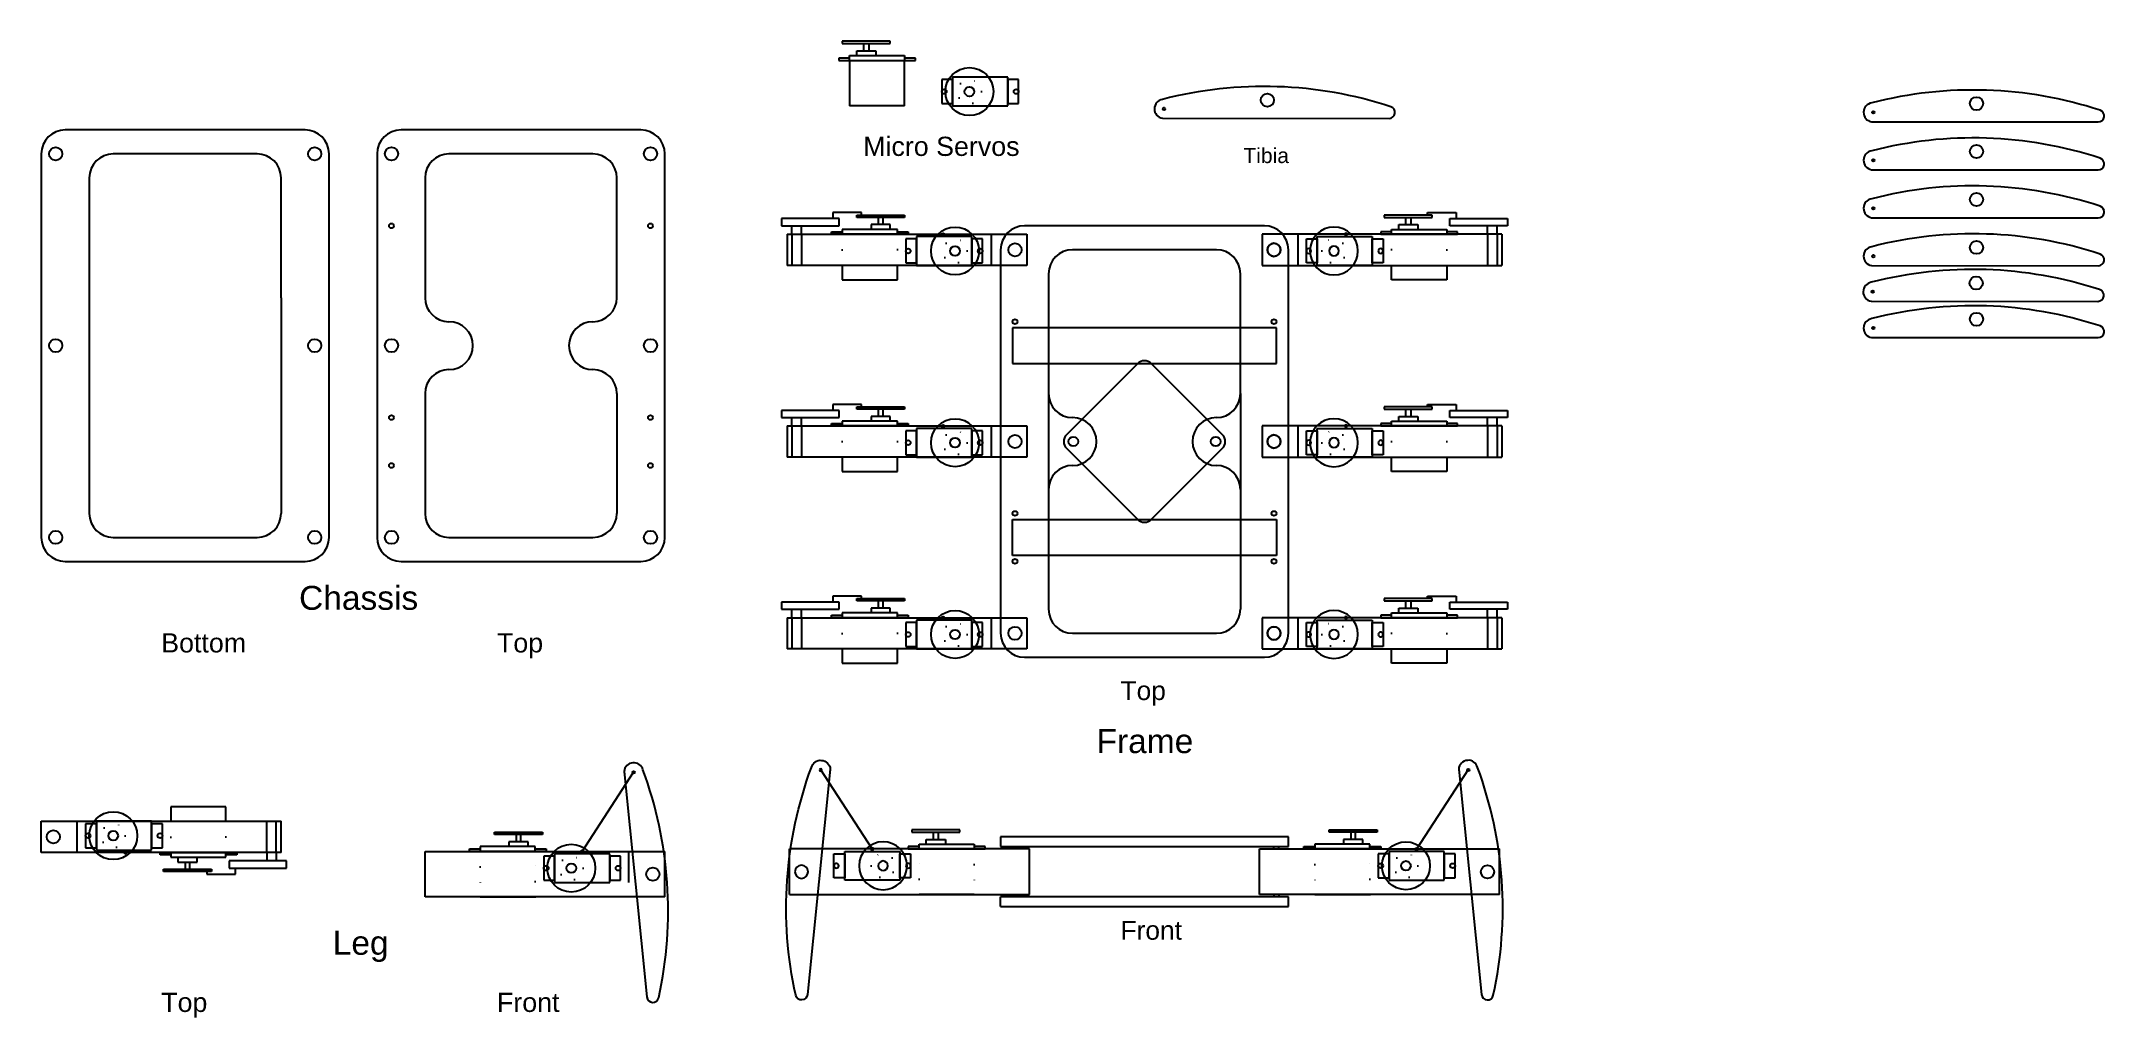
# Model space of a CAD drawing. Header units: millimetres. Extents: x -660 to 201, y 20 to 427.
import ezdxf

# ---------------------------------------------------------------- set-up
doc = ezdxf.new("R2010")
doc.units = ezdxf.units.MM
doc.linetypes.add('DASHED', pattern=[19.05, 12.7, -6.35])
doc.linetypes.add('DOT', pattern=[6.35, 0, -6.35])
doc.layers.get('0').update_dxf_attribs({"linetype": 'CONTINUOUS', "lineweight": 25, "true_color": 0x000000})
doc.styles.add('textstyle0', font='')
doc.styles.add('textstyle1', font='')
doc.styles.add('textstyle10', font='')
doc.styles.add('textstyle2', font='')
doc.styles.add('textstyle3', font='')
doc.styles.add('textstyle4', font='')
doc.styles.add('textstyle5', font='')
doc.styles.add('textstyle6', font='')
doc.styles.add('textstyle7', font='')
doc.styles.add('textstyle8', font='')
doc.styles.add('textstyle9', font='')
doc.styles.get('textstyle0').set_extended_font_data('Arial')
doc.styles.get('textstyle1').set_extended_font_data('Arial')
doc.styles.get('textstyle10').set_extended_font_data('Arial')
doc.styles.get('textstyle2').set_extended_font_data('Arial')
doc.styles.get('textstyle3').set_extended_font_data('Arial')
doc.styles.get('textstyle4').set_extended_font_data('Arial')
doc.styles.get('textstyle5').set_extended_font_data('Arial')
doc.styles.get('textstyle6').set_extended_font_data('Arial')
doc.styles.get('textstyle7').set_extended_font_data('Arial')
doc.styles.get('textstyle8').set_extended_font_data('Arial')
doc.styles.get('textstyle9').set_extended_font_data('Arial')

# ---------------------------------------------------------------- blocks, each defined once
blk = doc.blocks.new('leg_top')
for p, q in [((-5, -4), (-5, 9)), ((-5, 9), (95, 9)), ((41, 9), (18, 9)), ((18, 9), (18, -3)), ((41, -3), (41, 9)), ((72, 15), (49, 15)), ((49, 15), (49, 9)), ((72, 9), (72, 15)), ((95, -4), (95, 9)), ((18, 8), (13.5, 8)), ((13.5, 8), (13.5, -2)), ((18, -2), (18, 8)), ((45.5, 8), (41, 8)), ((41, 8), (41, -2)), ((45.5, -2), (45.5, 8)), ((95, -4), (-5, -4)), ((13.5, -2), (18, -2)), ((18, -3), (41, -3)), ((41, -2), (45.5, -2)), ((44.5, -4), (49, -4)), ((44.5, -5), (44.5, -4)), ((49, -5), (44.5, -5)), ((49, -4), (72, -4)), ((49, -4), (49, -5)), ((49, -5), (49, -6)), ((49, -6), (72, -6)), ((52, -6), (52, -8)), ((52, -8), (60, -8)), ((55, -8), (55, -11)), ((57, -11), (57, -8)), ((60, -8), (60, -6)), ((72, -4), (76.5, -4)), ((72, -5), (72, -4)), ((76.5, -5), (72, -5)), ((72, -6), (72, -5)), ((97.3, -7.5), (73.3, -7.5)), ((73.3, -7.5), (73.3, -10.5)), ((76.5, -4), (76.5, -5)), ((89, -4), (89, -7.5)), ((93, -4), (93, -7.5)), ((97.3, -10.5), (97.3, -7.5)), ((46, -11), (66, -11)), ((46, -12), (46, -11)), ((66, -12), (46, -12)), ((55, -11), (57, -11)), ((64, -12), (64, -13)), ((64, -13), (76, -13)), ((66, -11), (66, -12)), ((73.3, -10.5), (97.3, -10.5)), ((76, -13), (76, -10.5))]:
    blk.add_line(p, q)
at = {"linetype": 'DASHED'}
for p, q in [((10, -4), (10, 9)), ((89, -4), (89, 9)), ((93, -4), (93, 9))]:
    blk.add_line(p, q, dxfattribs=at)
at = {"linetype": 'DOT'}
for p, q in [((49, -4), (49, 9)), ((72, 9), (72, -4))]:
    blk.add_line(p, q, dxfattribs=at)
for centre, radius in [((25, 3), 10), ((0, 2.5), 2.75), ((14.5, 3), 1), ((25, 3), 2), ((44.5, 3), 1), ((30, -4), 0.5)]:
    blk.add_circle(centre, radius)
blk.add_circle((25, 3), 5, dxfattribs=at)
blk = doc.blocks.new('tibia')
blk.add_line((-11.99, 42.78), (-2.49, -51.25))
for centre, radius in [((-8, 42.5), 0.5), ((0, 0), 2.75)]:
    blk.add_circle(centre, radius)
for centre, radius, start, end in [((-8, 42.5), 4, 14.63815, 175.95223), ((-163.08, -15.23), 169.46, 347.63226, 20.28172), ((0, -51), 2.5, 185.80628, 347.85911)]:
    blk.add_arc(centre, radius, start, end)
blk = doc.blocks.new('leg_side')
for p, q in [((-41.45, 3), (-20, 36)), ((-23.99, 36.28), (-23.98, 35.6)), ((-78, 11), (-58, 11)), ((-78, 10), (-78, 11)), ((-58, 10), (-78, 10)), ((-67, 10), (-69, 10)), ((-69, 10), (-69, 7)), ((-67, 10), (-69, 10)), ((-67, 7), (-67, 10)), ((-58, 11), (-58, 10)), ((-107, -16), (-107, 3)), ((-107, 3), (-7, 3)), ((-88.5, 3), (-88.5, 4)), ((-88.5, 4), (-84, 4)), ((-84, 3), (-88.5, 3)), ((-61, 5), (-84, 5)), ((-84, 5), (-84, 4)), ((-84, 4), (-84, 3)), ((-61, 3), (-84, 3)), ((-64, 7), (-72, 7)), ((-72, 7), (-72, 5)), ((-64, 5), (-64, 7)), ((-61, 4), (-61, 5)), ((-61, 3), (-61, 4)), ((-61, 4), (-56.5, 4)), ((-56.5, 3), (-61, 3)), ((-53, 1), (-57.5, 1)), ((-57.5, 1), (-57.5, -9)), ((-56.5, 4), (-56.5, 3)), ((-30, 2), (-53, 2)), ((-53, 2), (-53, -10)), ((-53, -9), (-53, 1)), ((-30, -10), (-30, 2)), ((-25.5, 1), (-30, 1)), ((-30, 1), (-30, -9)), ((-25.5, -9), (-25.5, 1)), ((-7, -16), (-7, 3)), ((-7, -16), (-107, -16)), ((-84, -16), (-61, -16)), ((-57.5, -9), (-53, -9)), ((-53, -10), (-30, -10)), ((-30, -9), (-25.5, -9))]:
    blk.add_line(p, q)
at = {"linetype": 'DOT'}
for p, q in [((-84, 3), (-84, -16)), ((-61, -16), (-61, 3))]:
    blk.add_line(p, q, dxfattribs=at)
for centre, radius in [((-46, -4), 10), ((-41.45, 3), 0.5), ((-56.5, -4), 1), ((-46, -4), 2), ((-26.5, -4), 1), ((-12, -6.5), 2.75), ((-12, -6.5), 2.75)]:
    blk.add_circle(centre, radius)
blk.add_circle((-46, -4), 5, dxfattribs=at)
blk.add_blockref('tibia', (-12, -6.5))
blk = doc.blocks.new('chassis_bottom')
for p, q in [((50, 90), (-50, 90)), ((-60, 80), (-60, -80)), ((30, 80), (-30, 80)), ((60, -80), (60, 80)), ((-40, 70), (-40, 20)), ((40, 20), (40, 70)), ((-40, 20), (-40, -20)), ((40, 20), (40, -20)), ((-40, -20), (-40, -70)), ((40, -20), (40, -70)), ((-30, -80), (30, -80)), ((-50, -90), (50, -90))]:
    blk.add_line(p, q)
for centre in [(-54, 80), (54, 80), (-54, 0), (54, 0), (-54, -80), (54, -80)]:
    blk.add_circle(centre, 2.75)
for centre, start, end in [((-50, 80), 90, 180), ((50, 80), 0, 90), ((-30, 70), 90, 180), ((30, 70), 0, 90), ((-30, -70), 180, 270), ((30, -70), 270, 0), ((-50, -80), 180, 270), ((50, -80), 270, 0)]:
    blk.add_arc(centre, 10, start, end)
blk = doc.blocks.new('chassis_top')
for p, q in [((50, 90), (-50, 90)), ((-60, 80), (-60, -80)), ((30, 80), (-30, 80)), ((60, -80), (60, 80)), ((-40, 70), (-40, 20)), ((40, 20), (40, 70)), ((-40, -20), (-40, -70)), ((40, -20), (40, -70)), ((-30, -80), (30, -80)), ((-50, -90), (50, -90))]:
    blk.add_line(p, q)
for centre, radius in [((-54, 80), 2.75), ((54, 80), 2.75), ((-54, 50), 1), ((54, 50), 1), ((-54, 0), 2.75), ((54, 0), 2.75), ((-54, -30), 1), ((54, -30), 1), ((-54, -50), 1), ((54, -50), 1), ((-54, -80), 2.75), ((54, -80), 2.75)]:
    blk.add_circle(centre, radius)
for centre, start, end in [((-50, 80), 90, 180), ((50, 80), 0, 90), ((-30, 70), 90, 180), ((30, 70), 0, 90), ((-30, 20), 180, 270), ((30, 20), 270, 0), ((-30, 0), 0, 90), ((30, 0), 90, 180), ((-30, 0), 270, 0), ((30, 0), 180, 270), ((-30, -20), 90, 180), ((30, -20), 0, 90), ((-30, -70), 180, 270), ((30, -70), 270, 0), ((-50, -80), 180, 270), ((50, -80), 270, 0)]:
    blk.add_arc(centre, 10, start, end)
blk = doc.blocks.new('pcb')
for p, q in [((-32.53, 2.83), (-2.83, 32.53)), ((2.83, 32.53), (32.53, 2.83)), ((-2.83, -32.53), (-32.53, -2.83)), ((32.53, -2.83), (2.83, -32.53))]:
    blk.add_line(p, q)
for centre in [(-29.7, 0), (29.7, 0)]:
    blk.add_circle(centre, 2)
for centre, start, end in [((0, 29.7), 45, 135), ((-29.7, 0), 135, 225), ((29.7, 0), 315, 45), ((0, -29.7), 225, 315)]:
    blk.add_arc(centre, 4, start, end)

msp = doc.modelspace()

# ---------------------------------------------------------------- linework, layer by layer
for p, q in [((-306, 427), (-326, 427)), ((-326, 427), (-326, 426)), ((-326, 426), (-306, 426)), ((-320, 423), (-312, 423)), ((-320, 421), (-320, 423)), ((-317, 423), (-317, 426)), ((-317, 426), (-315, 426)), ((-315, 426), (-315, 423)), ((-312, 423), (-312, 421)), ((-306, 426), (-306, 427)), ((-323, 420), (-327.5, 420)), ((-327.5, 420), (-327.5, 419)), ((-327.5, 419), (-323, 419)), ((-323, 420), (-323, 421)), ((-323, 421), (-300, 421)), ((-323, 419), (-323, 420)), ((-323, 419), (-300, 419)), ((-323, 419), (-323, 400)), ((-300, 421), (-300, 420)), ((-295.5, 420), (-300, 420)), ((-300, 420), (-300, 419)), ((-300, 419), (-295.5, 419)), ((-300, 400), (-300, 419)), ((-295.5, 419), (-295.5, 420)), ((-280, 411), (-284.5, 411)), ((-284.5, 411), (-284.5, 401)), ((-257, 412), (-280, 412)), ((-280, 412), (-280, 400)), ((-280, 401), (-280, 411)), ((-257, 400), (-257, 412)), ((-252.5, 411), (-257, 411)), ((-257, 411), (-257, 401)), ((-252.5, 401), (-252.5, 411)), ((-300, 400), (-323, 400)), ((-284.5, 401), (-280, 401)), ((-280, 400), (-257, 400)), ((-257, 401), (-252.5, 401)), ((-145, 307.5), (-255, 307.5)), ((-255, 307.5), (-255, 292.5)), ((-145, 292.5), (-145, 307.5)), ((-255, 292.5), (-145, 292.5)), ((-230, 270), (-230, 270)), ((-170, 270), (-170, 270)), ((-220, 260), (-220, 260)), ((-180, 260), (-180, 260)), ((-230, 250), (-230, 250)), ((-170, 250), (-170, 250)), ((-255, 227.5), (-145, 227.5)), ((-255, 212.5), (-255, 227.5)), ((-145, 227.5), (-145, 212.5)), ((-145, 212.5), (-255, 212.5)), ((-140, 95), (-260, 95)), ((-260, 95), (-260, 91)), ((-140, 91), (-140, 95)), ((-260, 91), (-140, 91)), ((-256, 90), (-256, 91)), ((-254, 90), (-254, 91)), ((-146, 90), (-146, 91)), ((-144, 90), (-144, 91)), ((-140, 70), (-260, 70)), ((-260, 66), (-260, 70)), ((-256, 71), (-256, 70)), ((-254, 71), (-254, 70)), ((-146, 71), (-146, 70)), ((-144, 71), (-144, 70)), ((-140, 66), (-140, 70)), ((-260, 66), (-140, 66))]:
    msp.add_line(p, q)
at = {"linetype": 'DOT'}
for p, q in [((-256, 95), (-256, 91)), ((-254, 91), (-254, 95)), ((-146, 91), (-146, 95)), ((-144, 95), (-144, 91)), ((-256, 70), (-256, 66)), ((-254, 70), (-254, 66)), ((-146, 70), (-146, 66)), ((-144, 70), (-144, 66))]:
    msp.add_line(p, q, dxfattribs=at)
at = {"linetype": 'DASHED'}
msp.add_line((-415, 76), (-415, 89), dxfattribs=at)
for centre, radius in [((-273, 406), 10), ((-283.5, 406), 1), ((-273, 406), 2), ((-253.5, 406), 1)]:
    msp.add_circle(centre, radius)
at = {"linetype": 'DOT'}
msp.add_circle((-273, 406), 5, dxfattribs=at)

# ---------------------------------------------------------------- block references
for name, p, rotation in [('tibia', (-148.77, 402.46), 84.2), ('tibia', (146.93, 400.99), 84.2), ('tibia', (146.93, 380.99), 84.2), ('tibia', (146.93, 360.99), 84.2), ('leg_top', (-254, 342.5), 180), ('tibia', (146.93, 340.99), 84.2), ('tibia', (146.76, 326.14), 84.2), ('tibia', (146.93, 310.99), 84.2), ('leg_top', (-254, 262.5), 180), ('leg_top', (-254, 182.5), 180)]:
    msp.add_blockref(name, p, dxfattribs=dict(rotation=rotation))
for name, p in [('chassis_bottom', (-600, 300)), ('chassis_top', (-460, 300)), ('chassis_top', (-200, 260)), ('chassis_bottom', (-200, 260)), ('pcb', (-200, 260)), ('leg_side', (-393, 86)), ('leg_side', (-45, 87)), ('leg_top', (-655, 92.54))]:
    msp.add_blockref(name, p)
at = {"yscale": -1}
for name, p, rotation in [('leg_top', (-146, 342.5), 360), ('leg_top', (-146, 262.5), 360), ('leg_top', (-146, 182.5), 360), ('leg_side', (-355, 87), 180)]:
    msp.add_blockref(name, p, dxfattribs=dict(at, rotation=rotation))

# ---------------------------------------------------------------- texts
at = {"attachment_point": 1}
for s, insert, char_height, style in [('Micro Servos', (-317.3, 387.16), 8, 'textstyle6'), ('\\H6.28571;Tibia', (-158.77, 382.46), 8, 'textstyle10'), ('Chassis', (-552.52, 199.78), 10, 'textstyle0'), ('Bottom', (-610, 180), 8, 'textstyle2'), ('Top', (-470, 180), 8, 'textstyle1'), ('\\H7.85714;Top', (-210, 160), 10, 'textstyle9'), ('Frame', (-220, 140), 10, 'textstyle7'), ('Leg', (-538.48, 55.85), 10, 'textstyle3'), ('\\H7.85714;Front', (-210, 60), 10, 'textstyle8'), ('Top', (-610, 30), 8, 'textstyle4'), ('Front', (-470, 30), 8, 'textstyle5')]:
    msp.add_mtext(s, dxfattribs=dict(at, insert=insert, char_height=char_height, style=style))

doc.saveas('drawing.dxf')
